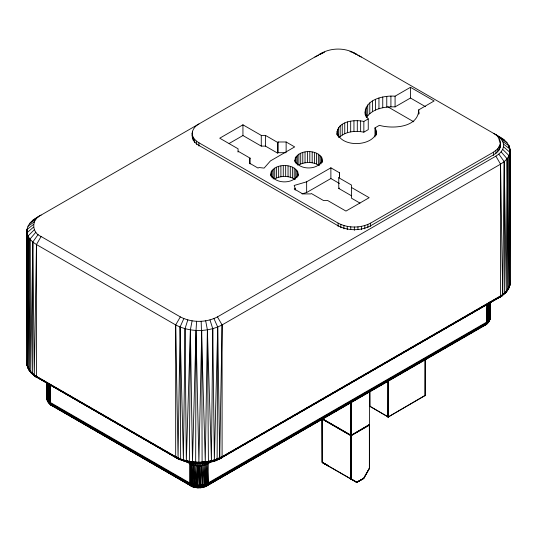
<?xml version="1.0" encoding="UTF-8"?>
<svg xmlns="http://www.w3.org/2000/svg" width="537" height="537" viewBox="0 0 537 537"><rect width="100%" height="100%" fill="white"/><g stroke="black" fill="none" stroke-linecap="round" stroke-linejoin="round"><path stroke-width="0.81" d="M41.101 215.082C31.354 218.921 31.354 232.675 41.101 236.515L180.325 316.897C191.689 322.838 206.094 322.838 217.451 316.897L222.09 324.932L222.09 456.678C208.188 464.075 189.809 464.196 175.686 456.678L36.462 376.296C31.596 373.51 26.924 368.859 26.85 362.905L26.978 229.507C27.944 224.258 32.059 220.385 36.462 217.76L321.871 52.982C331.806 47.773 344.418 47.773 354.353 52.982L500.538 137.378C504.941 140.009 509.056 143.882 510.022 149.125L510.15 282.522C510.13 288.617 505.196 293.027 500.524 296.169L222.076 456.927C208.007 464.908 189.89 464.371 175.7 456.927L36.476 376.551C30.562 373.712 25.595 367.093 27.165 360.287M250.128 163.939L250.128 158.167L249.477 158.549L249.477 163.147L258.022 168.081L258.988 167.524L264.117 168.101L270.447 160.905L294.679 146.916L286.134 141.983L278.166 141.983L277.508 142.359L265.446 135.391L261.271 135.391L242.939 124.812L219.734 138.204L238.066 148.789L238.066 152.085M295.182 190.071L295.182 188.42L294.182 185.46L306.647 181.808L330.879 167.812L339.424 172.746L339.424 177.351L338.766 177.727L338.766 188.447L351.493 195.79M369.389 468.251L369.362 424.841L369.389 425.223L350.976 435.722L322.2 419.108L322.354 462.639L322.2 419.014L322.26 462.538L356.749 482.407L363.777 478.36L369.389 468.251L363.643 478.487L356.561 482.387L363.724 478.333L369.389 468.519L369.476 391.339M425.163 359.562L425.163 395.554L388.184 417.001L369.771 406.274L369.771 391.151M484.361 324.972L484.132 325.489L485.052 325.288C488.005 323.12 490.872 320.106 490.402 316.105L490.449 302.371L490.456 317.058L489.556 320.428L489.623 319.233M509.989 284.382L510.022 149.125L503.484 144.097C502.713 139.902 499.423 136.801 495.899 134.7M46.578 382.995L46.544 396.957C46.578 400.73 49.317 405.529 53.378 405.838M490.375 302.378L490.301 318.005L488.69 322.146L485.448 325.053L206.604 486.045C202.261 488.274 196.938 488.556 192.441 486.609L190.521 483.414L190.561 464.143L185.983 461.552M195.669 462.135L196.025 330.409L196.602 321.274M503.484 146.742L502.692 149.34L509.029 155.683L508.734 288.02L507.076 158.784L509.029 155.683L510.022 152.427L503.484 146.742L503.484 144.097M34.308 229.722L27.971 236.058L29.924 239.166L29.347 370.154L27.971 236.058L26.978 232.81L26.978 229.507L33.516 224.479M32.381 373.43L32.784 242.026L38.161 234.494M46.759 382.955C47.478 390.271 43.779 400.723 51.552 405.435L191.172 486.045L194.998 487.361L198.052 487.697M490.167 302.324L489.939 318.931L486.616 322.173L208.168 482.938C203.107 485.643 196.857 485.797 191.508 483.844L191.595 464.586L190.561 464.143L191.615 485.039C196.904 486.911 203.026 486.784 208.034 484.139L486.482 323.381L489.207 321.066L489.831 302.237M197.918 487.905L197.522 463.008L195.488 465.606L189.608 463.646L189.494 462.223M217.123 459.034L217.713 327.053L213.948 318.595M489.449 302.855L489.382 319.83L488.972 303.539M490.187 301.868L490.113 319.267L489.898 302.23M510.022 149.125L509.519 286.221L509.029 155.683M195.877 487.415L194.998 487.361L194.508 485.884L192.931 484.327L191.595 464.586L193.864 465.29L192.931 484.327L191.615 485.039L49.961 403.421L48.142 401.871L47.968 400.636L48.075 383.975M189.36 461.411L190.393 329.839L192.092 320.817M200.039 487.093L200.496 487.858L200.912 486.233L202.55 484.857L202.697 465.539L207.215 464.143L212.518 461.135M47.511 383.277L47.041 400.112L46.598 397.91L46.759 382.606M209.98 319.918L212.759 328.704L211.444 460.786L207.383 329.839L205.684 320.817M499.343 297.23L502.129 295.766L502.699 294.538L504.216 161.644L498.839 154.112L501.128 151.823L502.692 149.34M509.016 147.541L509.029 145.876L502.692 141.493M187.796 319.918L185.023 328.704L183.419 459.987L180.07 327.053L183.829 318.595M49.458 384.344L48.807 401.454L48.142 401.871L46.853 398.85L47.061 383.364M191.387 462.438L191.36 464.492L189.823 462.109M488.885 302.727L488.63 320.676L487.113 323.683L485.052 325.288M201.503 463.451L200.032 465.834L199.301 485.153L197.67 486.294L196.025 484.971L196.327 465.72L193.864 465.29L194.508 485.884L196.025 484.971L197.744 465.834L199.71 463.035L200.912 486.233L199.301 485.153L198.891 465.861L196.327 465.72M41.101 236.515L36.462 244.557L34.301 374.92L32.784 242.026L29.924 239.166L35.872 232.206M220.459 457.866L221.291 457.98L500.209 296.948C505.841 293.773 510.66 287.98 510.069 281.173C510.862 287.678 505.988 293.095 500.538 295.921L222.09 456.678L214.612 459.907L208.88 461.33L208.678 462.384L202.65 463.209C207.618 461.84 216.807 462.652 219.707 457.927L222.09 324.932L500.538 164.174L504.216 161.644L507.076 158.784L501.128 151.823M208.88 461.33L202.785 462.095L202.65 463.209M200.939 485.065L201.449 465.72L202.697 465.539M488.207 303.378L487.703 321.462L487.556 322.677L486.314 323.905L207.866 484.663L205.919 486.368L202.973 487.442L200.281 487.656M50.337 384.915L49.961 403.421L51.055 405.133L52.995 405.603M194.441 484.71L195.079 465.539L196.025 484.971M509.68 284.321L508.304 289.235L506.975 289.993M485.448 325.053L486.582 322.804L487.408 303.989M197.656 485.119L198.891 465.861L201.449 465.72L202.55 484.857L204.026 485.717L205.074 464.968L205.57 484.099L204.026 485.717L203.449 487.213L197.811 487.724M486.314 323.905L487.113 323.683L205.194 486.683L207.349 485.508L208.134 483.562L208.282 462.223M500.075 297.068L500.538 295.921L500.538 164.174L495.899 156.133L498.839 154.112M27.098 361.039C25.836 368.113 31.421 374.437 37.261 377.598C39.026 377.196 33.898 376.726 34.422 375.007C30.871 372.926 28.3 369.483 27.165 365.516M202.55 484.857L203.912 465.29L204.1 484.535M214.612 459.907L214.471 460.753L213.8 461.055L221.761 457.705L222.076 456.927M26.85 362.905L27.011 361.045M351.292 401.971L351.292 435.138L350.829 435.675L351.084 479.138L350.829 402.804M376.162 135.243L376.336 131.659L374.987 127.88L379.391 125.336C392.305 129.061 418.35 127.799 418.753 109.85L434.138 100.963L410.469 87.303L395.084 96.183C383.391 95.317 364.2 99.459 365.12 114.441M189.742 484.139L190.521 483.414L189.608 463.646L189.608 482.938L190.427 485.508C195.535 487.475 201.362 487.891 206.47 485.71L206.933 483.562L207.215 464.143L208.168 482.938M192.159 135.834C191.387 130.813 194.575 126.249 198.891 123.987M500.021 148.111C501.182 142.298 499.37 135.995 493.577 133.364M509.915 284.771L508.519 288.792L505.874 292.517L504.646 293.135M322.321 419.041L350.856 435.52L369.476 424.505L369.443 468.546M337.014 134.559C336.296 121.409 354.125 119.174 363.851 121.449L368.254 118.905L366.59 116.697L365.12 111.971M351.292 435.138L350.943 435.306M388.271 380.961L388.184 417.001L425.082 395.373L425.009 395.789L425.082 359.481M298.203 176.049C298.981 162.181 270.769 161.952 270.742 175.485M322.334 162.12C323.113 148.246 294.9 148.017 294.873 161.556M270.742 174.404C275.011 184.372 293.934 184.372 298.203 174.404M322.334 160.469C318.065 170.444 299.143 170.444 294.873 160.469M322.952 462.793L328.181 465.894L322.999 462.652M507.962 289.597L509.841 285.281L509.989 281.683M191.79 462.431L193.34 465.156L193.313 462.357L195.488 465.606L200.032 465.834L206.416 464.492L207.436 461.847M47.061 395.084L46.739 398.246L46.551 382.908M376.162 133.592C370.584 147.219 339.122 147.313 337.014 131.263M369.476 424.505L369.161 424.821L369.389 424.418M192.159 133.364C192.259 137.532 195.488 140.754 198.891 142.741L338.109 223.117C348.043 228.326 360.663 228.326 370.597 223.117L493.577 152.119L497.799 148.762L500.021 144.815M425.082 395.641L425.082 395.373M205.617 462.565L204.436 465.156L203.959 462.485L202.288 465.606L201.872 462.86M369.852 406.093L369.919 406.509L369.852 391.332M180.325 316.897L175.686 324.932L175.686 456.678C177.009 459.544 181.983 458.88 184.547 460.323L184.835 461.404L190.568 462.632L196.67 463.209L190.689 462.713L185.043 461.498L176.311 457.92L177.539 457.752M487.864 323.005L488.67 321.408M369.436 424.707L350.856 435.52L350.896 479.118M351.178 435.373L351.292 478.97L356.924 482.354L322.193 462.37L322.287 418.927L322.26 462.538L327.979 465.646M206.04 462.565L206.416 464.492L207.953 462.109M508.593 288.288L506.069 292.094L500.417 296.612L221.62 457.571M366.59 117.361C372.725 108.367 384.948 106.501 395.084 106.897L410.469 98.016L425.532 106.715M505.142 293.054L507.512 289.852M387.956 380.914L388.023 416.96L388.103 380.961M208.134 483.562L206.933 483.562L206.181 464.586L205.57 484.099L206.819 484.763L208.134 483.562L486.582 322.804L487.703 321.462L487.502 303.996M339.129 137.66C345.398 131.25 355.481 130.531 363.851 132.162L368.254 129.625L368.254 118.905M221.405 457.524L500.484 296.397L502.578 295.068L506.136 291.604M26.978 232.81L33.516 227.117M502.437 295.021L499.544 297.243L502.129 295.766M499.913 297.162L505.874 292.517M205.194 486.683L487.113 323.683M184.835 461.404L185.56 461.249L179.271 458.927L175.7 456.927M27.971 226.252L34.308 221.875M500.209 296.948L502.41 295.471L500.417 296.612M484.609 325.429L486.401 324.429L485.797 324.744M500.007 296.807L501.766 295.934M499.739 297.223L502.41 295.471M29.924 223.15L35.872 219.391M218.311 458.987L220.022 458.343M205.919 486.368L207.638 485.119M319.918 54.506L324.637 52.096M32.784 220.291L38.161 217.102M229.158 143.48L242.939 135.525L261.271 146.111L265.446 146.111L277.508 153.079L278.166 152.696L286.134 152.696M295.182 188.42L294.216 188.977L302.761 193.911L310.735 193.911L311.386 193.535L323.455 200.502L327.63 200.502L345.962 211.081L369.167 197.69L351.493 187.487M301.969 193.891L306.647 192.521L330.879 178.532L339.424 183.466M338.766 188.447L339.424 188.064M217.451 316.897L495.899 156.133M220.895 457.987L218.7 459.142L500.323 296.793M351.258 435.52L369.362 424.841M208.678 462.384L208.081 462.028M499.678 296.88L500.779 296.27M208.363 462.397C223.754 458.705 224.01 455.9 219.062 459.148L221.291 457.98M500.524 296.169L502.578 295.068M184.547 460.323C197.072 463.626 210.538 463.035 222.036 457.162M221.882 457.551L219.593 458.752L221.969 457.37L219.734 458.37M219.365 459.021L221.466 457.92M47.142 383.384L47.316 399.763L49.961 403.421L50.418 403.18L189.642 483.562L191.508 483.844M319.549 54.324L323.052 52.626M314.91 57.003L318.562 55.23M319.381 165.577C313.4 161.624 305.15 161.624 298.861 164.866L298.861 154.146M295.249 179.506C289.268 175.552 281.019 175.559 274.729 178.801L274.729 168.081M222.09 324.932C207.893 332.356 189.883 332.356 175.686 324.932L36.462 244.557L32.784 242.026L30.723 371.832L29.924 239.166M206.416 464.492L208.168 463.646M218.7 459.142L221.096 458.001M180.607 459.511L179.902 459.685C175.666 457.658 172.129 455.416 179.405 459.303C186.769 462.344 194.824 463.364 202.751 462.914M190.138 485.119L191.931 485.978L50.384 404.415L193.105 486.905L193.891 486.831M388.023 416.96L388.419 416.806L388.023 416.96L388.419 416.806L388.419 380.914M351.084 479.138L350.829 478.97M206.738 462.323L210.121 461.632M208.175 462.182L210.464 461.619M214.471 460.753L208.786 462.156L202.509 462.894L203.906 462.679M28.548 368.919L31.26 373.034L37.456 377.625L35.724 376.383L36.194 376.283M486.582 322.804L487.556 322.677M202.476 462.733L203.892 462.592M206.819 484.763L207.866 484.663M51.055 405.133L191.608 486.186L193.293 486.636M202.785 462.095C196.582 463.042 190.635 461.82 184.58 460.793M196.549 462.176L196.596 463.223L202.704 463.136M322.287 418.659L351.178 435.306L350.829 435.138L351.144 402.025M196.018 462.76L193.884 462.612L196.005 462.887M193.441 462.659L195.898 462.901M356.749 482.407L351.144 479.017M31.26 373.034L32.475 373.651M186.95 461.505L188.339 461.753M189.91 484.663L191.615 485.039M191.608 486.186L191.172 486.045L193.105 486.905L190.427 485.508L192.441 486.609M349.996 51.565L352.379 52.358M185.292 461.444L176.68 458.001L34.65 375.893L176.156 457.571M179.902 459.195L177.096 457.947L180.237 459.672L176.881 457.987M356.675 54.324L353.171 52.626L356.306 54.506M357.662 55.23L361.314 57.003M176.311 457.92L179.902 459.685L176.68 458.001M175.686 456.678L179.224 458.45L179.62 459.565M175.74 457.162L179.949 459.182M175.894 457.551L179.902 459.685M190.521 483.414L49.82 402.206L48.807 401.454L48.182 383.975M28.622 369.422L29.629 370.476M387.707 106.749L413.812 121.818M338.766 177.727L351.493 185.07L351.493 198.2L359.978 203.1M238.066 151.199L250.128 158.167M388.184 416.94L369.771 406.173M322.321 418.773L350.943 435.373M322.992 462.632L324.408 463.451M325.825 464.263L327.241 465.082M176.371 457.524L36.516 376.779L30.998 372.121M37.261 377.598L34.925 376.182L176.485 457.98M498.839 136.727L504.216 139.909M501.128 139.016L507.076 142.768M36.476 376.551L34.422 375.007L36.925 377.451M35.724 376.383L37.657 377.612M190.689 462.713L190.393 461.578M26.884 362.025L27.239 366.026L28.286 367.194M35.294 376.35L37.087 377.545M34.65 375.893L36.791 377.323M489.207 321.066L488.63 320.676L488.281 303.385M47.243 396.393L46.699 396.011L46.625 382.955M34.475 375.491L36.583 376.987M33.556 374.558L35.18 375.927M48.464 402.193L47.592 401.246L47.397 400.058M49.961 403.421L51.203 405.126M30.099 371.094L31.985 373.564M48.793 402.716L51.948 405.663M50.686 404.28L49.82 402.206L49.545 384.338M26.964 362.542L27.186 363.032M28.555 367.852L29.36 369.818M27.817 366.885L29.179 370.221M509.989 280.663L510.15 282.522M27.353 365.106L27.461 366.489M201.174 321.274L205.288 461.86L207.383 329.839L208.416 461.411M50.418 403.18L50.384 384.942M195.374 462.78L195.488 465.606M47.592 383.284L47.968 400.636M175.686 324.932L178.069 457.927L180.07 327.053L180.66 459.034M500.538 164.174L502.699 294.538M219.707 457.927L217.713 327.053L214.357 459.987L212.759 328.704M46.887 382.915L46.988 390.218M490.012 304.419L490.214 317.394L490.409 302.351M192.702 464.968L192.931 484.327M490.268 301.895L490.402 316.105L490.402 302.418M185.023 328.704L186.332 460.786L190.393 329.839L192.488 461.86L196.025 330.409L198.891 462.229L201.751 330.409L202.107 462.135M507.653 289.772L507.076 158.784L506.277 291.45L504.216 161.644L504.619 293.048M490.227 302.311L490.301 318.005M48.753 383.727L48.807 401.454M46.8 382.626L46.853 398.85M28.266 368.402L27.971 236.058L27.481 366.596L26.978 229.507L27.011 364.757M46.591 382.599L46.598 397.91M500.303 142.741L500.303 146.863M500.216 144.265C500.82 148.863 497.296 152.669 493.577 154.797L370.597 225.795C360.656 230.997 348.05 230.997 338.109 225.795L198.891 145.42C195.173 143.292 191.642 139.486 192.246 134.888M500.021 140.667L500.021 142.312M499.182 138.64L499.182 140.291M499.182 146.836L499.182 150.132M497.799 148.762L497.799 152.058M495.919 150.535L495.919 153.83M493.577 152.119L493.577 155.415M486.616 304.56L486.616 322.173M418.907 112.253L418.907 113.904M418.753 109.85L418.753 113.972M410.469 87.303L410.469 98.016M395.084 96.183L395.084 106.897M390.916 96.096L390.916 106.809M386.768 96.378L386.768 107.098M382.753 97.029L382.753 107.749M378.954 98.036L378.954 108.749M376.336 131.659L376.336 134.136M375.947 129.739L375.947 134.68M375.477 99.365L375.477 110.078M374.987 127.88L374.987 136.948M372.396 100.99L372.396 111.703M370.597 223.117L370.597 226.419M369.785 102.869L369.785 113.582M367.858 224.473L367.858 227.769M367.711 104.957L367.711 115.677M366.214 107.205L366.214 117.1M365.536 114.368L365.536 116.012M365.348 109.561L365.348 114.509M364.784 225.56L364.784 228.856M363.851 121.449L363.851 132.162M361.455 226.352L361.455 229.655M360.636 120.899L360.636 131.612M357.951 226.842L357.951 229.312M357.3 120.671L357.3 131.384M354.353 227.003L354.353 230.299M353.95 120.771L353.95 131.491M350.976 402.025L350.976 435.185M350.762 226.842L350.762 229.312M350.681 121.201L350.681 131.921M347.58 121.946L347.58 132.659M347.258 226.352L347.258 229.655M344.747 122.98L344.747 133.7M343.928 225.56L343.928 228.856M342.257 124.282L342.257 134.995M340.854 224.473L340.854 227.769M340.19 125.806L340.19 136.519M339.424 172.746L339.424 177.693M338.592 127.511L338.592 137.405M338.109 223.117L338.109 226.419M337.525 129.343L337.525 135.942M337.075 133.196L337.075 134.847M330.879 167.812L330.879 178.532M321.918 157.717L321.918 162.664M321.092 156.415L321.092 163.832M319.891 155.213L319.891 164.282M318.347 154.146L318.347 164.866M316.508 153.26L316.508 163.973M314.427 152.562L314.427 163.282M312.172 152.092L312.172 162.805M309.802 151.85L309.802 162.563M307.406 151.85L307.406 162.563M306.647 181.808L306.647 192.521M305.036 152.092L305.036 162.805M302.781 152.562L302.781 163.282M300.7 153.26L300.7 163.973M297.787 171.645L297.787 175.774M297.317 155.213L297.317 165.107M296.961 170.343L296.961 177.767M296.115 156.415L296.115 163.832M295.759 169.142L295.759 178.21M295.29 157.717L295.29 162.664M294.216 168.081L294.216 178.801M292.376 167.188L292.376 177.908M290.295 166.497L290.295 177.217M288.04 166.02L288.04 176.74M286.134 141.983L286.134 151.877M285.671 165.779L285.671 176.498M283.267 165.779L283.267 176.498M280.905 166.02L280.905 176.74M278.649 166.497L278.649 177.217M278.166 141.983L278.166 152.696M277.508 142.359L277.508 153.079M276.568 167.188L276.568 177.908M273.179 169.142L273.179 179.036M271.984 170.343L271.984 177.767M271.158 171.645L271.158 176.592M265.446 135.391L265.446 146.111M261.271 135.391L261.271 146.111M249.477 158.549L249.477 163.496M242.939 124.812L242.939 135.525M198.891 142.741L198.891 146.037M196.549 141.157L196.549 144.453M194.662 139.385L194.662 142.681M193.286 137.459L193.286 140.754M192.441 131.29L192.441 133.76M192.441 135.438L192.441 138.734M36.462 244.557L36.462 376.296M509.029 145.876L509.029 147.547L509.029 145.876M363.724 478.333L356.722 482.374L363.724 478.333"/></g></svg>
